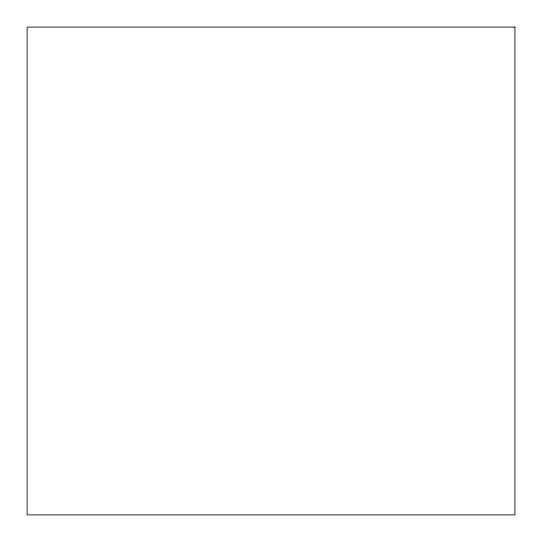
<?xml version="1.0" encoding="UTF-8"?>
<svg xmlns="http://www.w3.org/2000/svg" width="542" height="542" viewBox="0 0 542 542"><rect width="100%" height="100%" fill="white"/><g stroke="black" fill="none" stroke-linecap="round" stroke-linejoin="round"><path stroke-width="0.81" d="M514.9 27.1L27.1 27.1L27.1 514.9L514.9 514.9L514.9 27.1"/></g></svg>
